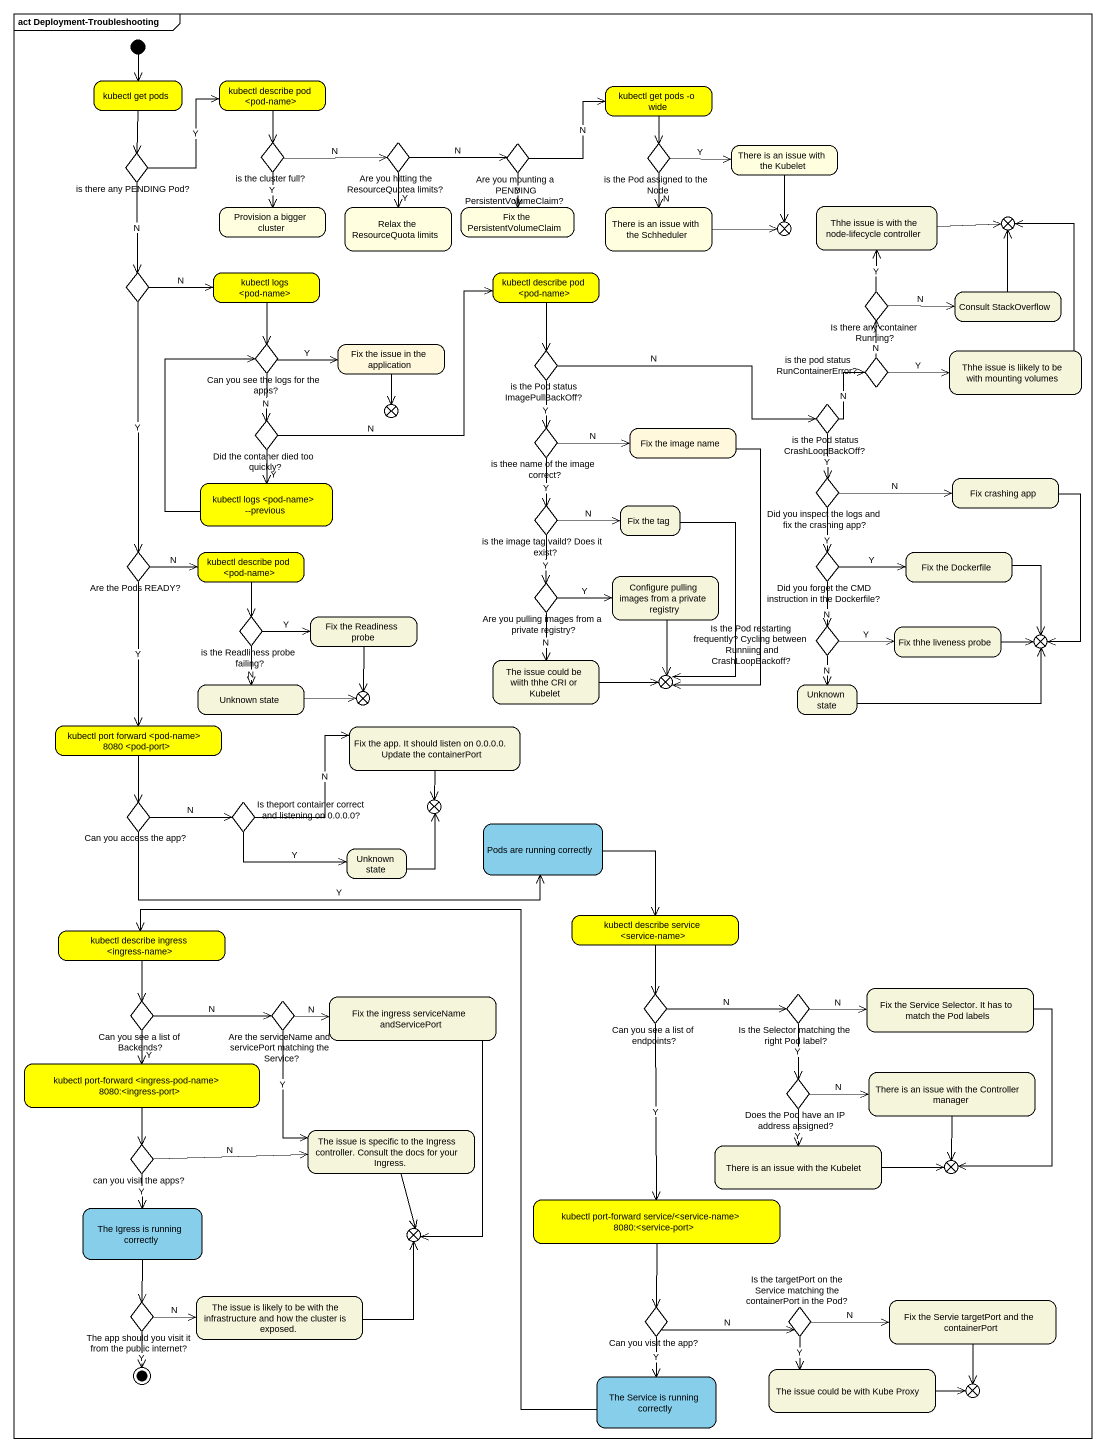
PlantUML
@startuml
mainframe act Deployment-Troubleshooting
hide empty description
state "kubectl get pods" as kubectl_get_pods #FFFF00
state "kubectl describe pod <pod-name>" as kubectl_describe_pod_pod #FFFF00
state "kubectl get pods -o wide" as kubectl_get_pods_o_wide #FFFF00
state "is there any PENDING Pod?" as is_there_any_PENDING_Pod <<choice>> #98FB98
state "is the cluster full?" as is_the_cluster_full <<choice>> #98FB98
state "Are you hitting the ResourceQuotea limits?" as Are_you_hitting_the <<choice>> #98FB98
state "Are you mounting a PENDING PersistentVolumeClaim?" as Are_you_mounting_a_PENDING <<choice>> #98FB98
state "is the Pod assigned to the Node" as is_the_Pod_assigned_to_the <<choice>> #98FB98
state "There is an issue with the Kubelet" as There_is_an_issue_with_the #FFFFE0
state "Provision a bigger cluster" as Provision_a_bigger_cluster #FFFFE0
state "Relax the ResourceQuota limits" as Relax_the_ResourceQuota #FFFFE0
state "Fix the PersistentVolumeClaim" as Fix_the_PersistentVolumeClai #FFFFE0
state "There is an issue with the Schheduler" as There_is_an_issue_with_the_2 #FFFFE0
state flowfinal1 <<end>> #32CD32
state "Thhe issue is with the node-lifecycle controller" as Thhe_issue_is_with_the_node #F5F5DC
state flowfinal2 <<end>> #32CD32
state choice1 <<choice>> #98FB98
state "kubectl logs <pod-name>" as kubectl_logs_pod_name #FFFF00
state "kubectl describe pod <pod-name>" as kubectl_describe_pod_pod_2 #FFFF00
state "Is there any container Running?" as Is_there_any_container <<choice>> #98FB98
state "Consult StackOverflow" as Consult_StackOverflow #F5F5DC
state "Can you see the logs for the apps?" as Can_you_see_the_logs_for <<choice>> #98FB98
state "Fix the issue in the application" as Fix_the_issue_in_the #FFF8DC
state "is the Pod status ImagePullBackOff?" as is_the_Pod_status <<choice>> #98FB98
state "is the pod status RunContainerError?" as is_the_pod_status <<choice>> #98FB98
state "Thhe issue is liikely to be with mounting volumes" as Thhe_issue_is_liikely_to_be #F5F5DC
state "Did the contaner died too quickly?" as Did_the_contaner_died_too <<choice>> #98FB98
state flowfinal3 <<end>> #32CD32
state "is thee name of the image correct?" as is_thee_name_of_the_image <<choice>> #98FB98
state "Fix the image name" as Fix_the_image_name #FFF8DC
state "is the Pod status CrashLoopBackOff?" as is_the_Pod_status_2 <<choice>> #98FB98
state "kubectl logs <pod-name> --previous" as kubectl_logs_pod_name_2 #FFFF00
state "is the image tag vaild? Does it exist?" as is_the_image_tag_vaild_Does <<choice>> #98FB98
state "Fix the tag" as Fix_the_tag #F5F5DC
state "Did you inspect the logs and fix the crashing app?" as Did_you_inspect_the_logs <<choice>> #98FB98
state "Fix crashing app" as Fix_crashing_app #F5F5DC
state "Are the Pods READY?" as Are_the_Pods_READY <<choice>> #98FB98
state "kubectl describe pod <pod-name>" as kubectl_describe_pod_pod_3 #FFFF00
state "Did you forget the CMD instruction in the Dockerfile?" as Did_you_forget_the_CMD <<choice>> #98FB98
state "Fix the Dockerfile" as Fix_the_Dockerfile #F5F5DC
state "Are you pulling images from a private registry?" as Are_you_pulling_images_from <<choice>> #98FB98
state "Configure pulling images from a private registry" as Configure_pulling_images #F5F5DC
state "is the Readliness probe failing?" as is_the_Readliness_probe <<choice>> #98FB98
state "Fix the Readiness probe" as Fix_the_Readiness_probe #F5F5DC
state "Is the Pod restarting frequently? Cycling between Runniing and CrashLoopBackoff?" as Is_the_Pod_restarting <<choice>> #98FB98
state "Fix thhe liveness probe" as Fix_thhe_liveness_probe #F5F5DC
state "The issue could be wiith thhe CRI or Kubelet" as The_issue_could_be_wiith #F5F5DC
state flowfinal4 <<end>> #32CD32
state "Unknown state" as Unknown_state #F5F5DC
state flowfinal5 <<end>> #32CD32
state flowfinal6 <<end>> #32CD32
state "Unknown state" as Unknown_state_2 #F5F5DC
state "kubectl port forward <pod-name> 8080 <pod-port>" as kubectl_port_forward_pod #FFFF00
state "Fix the app. It should listen on 0.0.0.0. Update the containerPort" as Fix_the_app_It_should #F5F5DC
state "Can you access the app?" as Can_you_access_the_app <<choice>> #98FB98
state "Is theport container correct and listening on 0.0.0.0?" as Is_theport_container <<choice>> #98FB98
state flowfinal7 <<end>> #32CD32
state "Pods are running correctly" as Pods_are_running_correctly #87CEEB
state "Unknown state" as Unknown_state_3 #F5F5DC
state "kubectl describe ingress <ingress-name>" as kubectl_describe_ingress #FFFF00
state "kubectl describe service <service-name>" as kubectl_describe_service #FFFF00
state "Can you see a list of Backends?" as Can_you_see_a_list_of <<choice>> #ADFF2F
state "Are the serviceName and servicePort matching the Service?" as Are_the_serviceName_and <<choice>> #ADFF2F
state "Fix the ingress serviceName andServicePort" as Fix_the_ingress_serviceName #F5F5DC
state "Can you see a list of endpoints?" as Can_you_see_a_list_of_2 <<choice>> #98FB98
state "Is the Selector matching the right Pod label?" as Is_the_Selector_matching <<choice>> #98FB98
state "Fix the Service Selector. It has to match the Pod labels" as Fix_the_Service_Selector_It #F5F5DC
state "kubectl port-forward <ingress-pod-name> 8080:<ingress-port>" as kubectl_port_forward #FFFF00
state "Does the Pod have an IP address assigned?" as Does_the_Pod_have_an_IP <<choice>> #98FB98
state "There is an issue with the Controller manager" as There_is_an_issue_with_the_3 #F5F5DC
state "The issue is specific to the Ingress controller. Consult the docs for your Ingress." as The_issue_is_specific_to #F5F5DC
state "can you visit the apps?" as can_you_visit_the_apps <<choice>> #ADFF2F
state "There is an issue with the Kubelet" as There_is_an_issue_with_the_4 #F5F5DC
state flowfinal8 <<end>> #32CD32
state "The Igress is running correctly" as The_Igress_is_running #87CEEB
state "kubectl port-forward service/<service-name> 8080:<service-port>" as kubectl_port_forward_2 #FFFF00
state flowfinal9 <<end>> #32CD32
state "The app should you visit it from the public internet?" as The_app_should_you_visit_it <<choice>> #ADFF2F
state "The issue is likely to be with the infrastructure and how the cluster is exposed." as The_issue_is_likely_to_be #F5F5DC
state "Can you visit the app?" as Can_you_visit_the_app <<choice>>
state "Is the targetPort on the Service matching the containerPort in the Pod?" as Is_the_targetPort_on_the <<choice>>
state "Fix the Servie targetPort and the containerPort" as Fix_the_Servie_targetPort #F5F5DC
state "The Service is running correctly" as The_Service_is_running #87CEEB
state "The issue could be with Kube Proxy" as The_issue_could_be_with #F5F5DC
state flowfinal10 <<end>> #32CD32
[*] --> kubectl_get_pods
kubectl_get_pods --> is_there_any_PENDING_Pod
kubectl_describe_pod_pod --> is_the_cluster_full
kubectl_get_pods_o_wide --> is_the_Pod_assigned_to_the
is_there_any_PENDING_Pod -right-> kubectl_describe_pod_pod : Y
is_there_any_PENDING_Pod --> choice1 : N
is_the_cluster_full -right-> Are_you_hitting_the : N
is_the_cluster_full --> Provision_a_bigger_cluster : Y
Are_you_hitting_the -right-> Are_you_mounting_a_PENDING : N
Are_you_hitting_the --> Relax_the_ResourceQuota : Y
Are_you_mounting_a_PENDING -right-> kubectl_get_pods_o_wide : N
Are_you_mounting_a_PENDING --> Fix_the_PersistentVolumeClai : Y
is_the_Pod_assigned_to_the -right-> There_is_an_issue_with_the : Y
is_the_Pod_assigned_to_the --> There_is_an_issue_with_the_2 : N
There_is_an_issue_with_the --> flowfinal1
There_is_an_issue_with_the_2 -right-> flowfinal1
Thhe_issue_is_with_the_node -right-> flowfinal2
choice1 -right-> kubectl_logs_pod_name : N
choice1 --> Are_the_Pods_READY : Y
kubectl_logs_pod_name --> Can_you_see_the_logs_for
kubectl_describe_pod_pod_2 --> is_the_Pod_status
Is_there_any_container -up-> Thhe_issue_is_with_the_node : Y
Is_there_any_container -right-> Consult_StackOverflow : N
Consult_StackOverflow -up-> flowfinal2
Can_you_see_the_logs_for -right-> Fix_the_issue_in_the : Y
Can_you_see_the_logs_for --> Did_the_contaner_died_too : N
Fix_the_issue_in_the --> flowfinal3
is_the_Pod_status --> is_thee_name_of_the_image : Y
is_the_Pod_status -right-> is_the_Pod_status_2 : N
is_the_pod_status -up-> Is_there_any_container : N
is_the_pod_status -right-> Thhe_issue_is_liikely_to_be : Y
Thhe_issue_is_liikely_to_be -up-> flowfinal2
Did_the_contaner_died_too -right-> kubectl_describe_pod_pod_2 : N
Did_the_contaner_died_too --> kubectl_logs_pod_name_2 : Y
is_thee_name_of_the_image -right-> Fix_the_image_name : N
is_thee_name_of_the_image --> is_the_image_tag_vaild_Does : Y
Fix_the_image_name --> flowfinal6
is_the_Pod_status_2 -up-> is_the_pod_status : N
is_the_Pod_status_2 --> Did_you_inspect_the_logs : Y
kubectl_logs_pod_name_2 -up-> Can_you_see_the_logs_for
is_the_image_tag_vaild_Does -right-> Fix_the_tag : N
is_the_image_tag_vaild_Does --> Are_you_pulling_images_from : Y
Fix_the_tag --> flowfinal6
Did_you_inspect_the_logs -right-> Fix_crashing_app : N
Did_you_inspect_the_logs --> Did_you_forget_the_CMD : Y
Fix_crashing_app --> flowfinal4
Are_the_Pods_READY -right-> kubectl_describe_pod_pod_3 : N
Are_the_Pods_READY --> kubectl_port_forward_pod : Y
kubectl_describe_pod_pod_3 --> is_the_Readliness_probe
Did_you_forget_the_CMD -right-> Fix_the_Dockerfile : Y
Did_you_forget_the_CMD --> Is_the_Pod_restarting : N
Fix_the_Dockerfile --> flowfinal4
Are_you_pulling_images_from -right-> Configure_pulling_images : Y
Are_you_pulling_images_from --> The_issue_could_be_wiith : N
Configure_pulling_images --> flowfinal6
is_the_Readliness_probe -right-> Fix_the_Readiness_probe : Y
is_the_Readliness_probe --> Unknown_state : N
Fix_the_Readiness_probe --> flowfinal5
Is_the_Pod_restarting -right-> Fix_thhe_liveness_probe : Y
Is_the_Pod_restarting --> Unknown_state_2 : N
Fix_thhe_liveness_probe -right-> flowfinal4
The_issue_could_be_wiith -right-> flowfinal6
Unknown_state -right-> flowfinal5
Unknown_state_2 -right-> flowfinal4
kubectl_port_forward_pod --> Can_you_access_the_app
Fix_the_app_It_should --> flowfinal7
Can_you_access_the_app -right-> Is_theport_container : N
Can_you_access_the_app -right-> Pods_are_running_correctly : Y
Is_theport_container -right-> Fix_the_app_It_should : N
Is_theport_container -right-> Unknown_state_3 : Y
Pods_are_running_correctly --> kubectl_describe_service
Unknown_state_3 -up-> flowfinal7
kubectl_describe_ingress --> Can_you_see_a_list_of
kubectl_describe_service --> Can_you_see_a_list_of_2
Can_you_see_a_list_of -right-> Are_the_serviceName_and : N
Can_you_see_a_list_of --> kubectl_port_forward : Y
Are_the_serviceName_and -right-> Fix_the_ingress_serviceName : N
Are_the_serviceName_and --> The_issue_is_specific_to : Y
Fix_the_ingress_serviceName --> flowfinal9
Can_you_see_a_list_of_2 -right-> Is_the_Selector_matching : N
Can_you_see_a_list_of_2 --> kubectl_port_forward_2 : Y
Is_the_Selector_matching -right-> Fix_the_Service_Selector_It : N
Is_the_Selector_matching --> Does_the_Pod_have_an_IP : Y
Fix_the_Service_Selector_It --> flowfinal8
kubectl_port_forward --> can_you_visit_the_apps
Does_the_Pod_have_an_IP -right-> There_is_an_issue_with_the_3 : N
Does_the_Pod_have_an_IP --> There_is_an_issue_with_the_4 : Y
There_is_an_issue_with_the_3 --> flowfinal8
The_issue_is_specific_to --> flowfinal9
can_you_visit_the_apps -right-> The_issue_is_specific_to : N
can_you_visit_the_apps --> The_Igress_is_running : Y
There_is_an_issue_with_the_4 -right-> flowfinal8
The_Igress_is_running --> The_app_should_you_visit_it
kubectl_port_forward_2 --> Can_you_visit_the_app
The_app_should_you_visit_it -right-> The_issue_is_likely_to_be : N
The_issue_is_likely_to_be -up-> flowfinal9
Can_you_visit_the_app -right-> Is_the_targetPort_on_the : N
Can_you_visit_the_app --> The_Service_is_running : Y
Is_the_targetPort_on_the -right-> Fix_the_Servie_targetPort : N
Is_the_targetPort_on_the --> The_issue_could_be_with : Y
Fix_the_Servie_targetPort --> flowfinal10
The_Service_is_running -up-> kubectl_describe_ingress
The_issue_could_be_with -right-> flowfinal10
The_app_should_you_visit_it --> [*] : Y
@enduml
